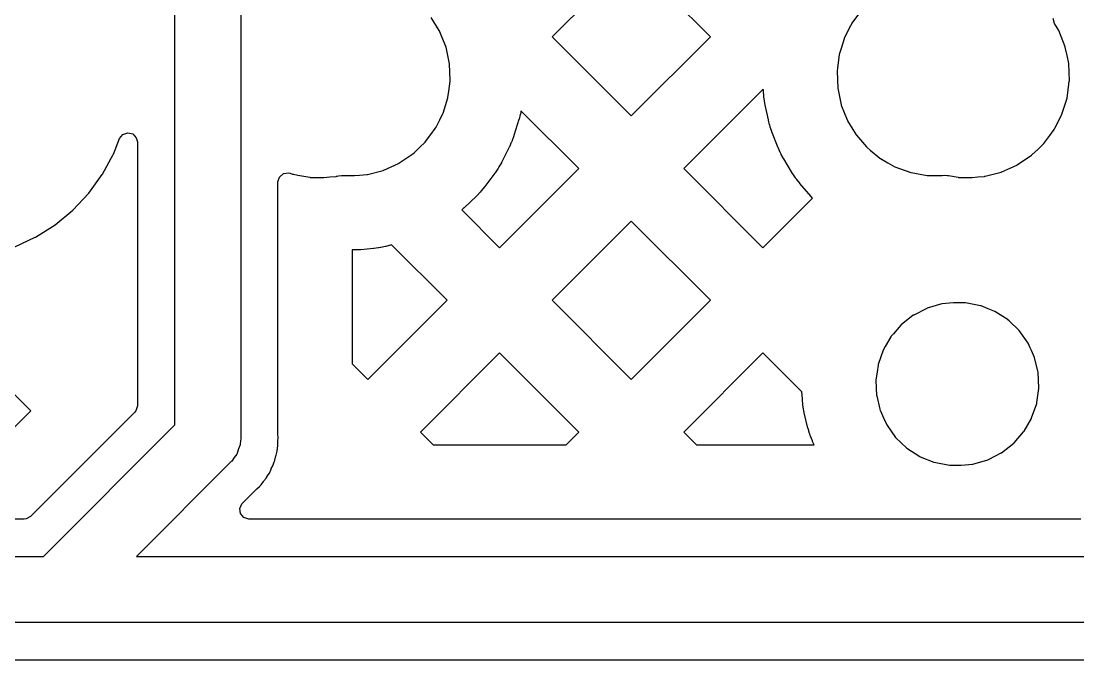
# Model space of a CAD drawing. Extents: x 124.5 to 210, y -114.5 to -26.5.
# Drawn here: x 179.51 to 193.92, y -48.46 to -39.75 of the extents above; entities that cross this region are included whole.
import ezdxf

# ---------------------------------------------------------------- set-up
doc = ezdxf.new("R2010")
doc.units = 0
doc.layers.add('BLACK', color=7, linetype='CONTINUOUS')

msp = doc.modelspace()

# ---------------------------------------------------------------- linework, layer by layer
at = {"layer": 'BLACK', "linetype": 'CONTINUOUS'}
for p, q in [((181.605, -45.2586), (181.605, -38.145)), ((182.505, -38.3314), (182.505, -45.445)), ((187.832, -38.8881), (186.753, -39.9671)), ((188.911, -39.9671), (187.832, -38.8881)), ((190.959, -39.6233), (190.841, -39.7815)), ((185.214, -39.8826), (185.104, -39.7012)), ((193.605, -39.7859), (193.587, -39.7173)), ((185.221, -39.8938), (185.214, -39.8826)), ((185.223, -39.8987), (185.221, -39.8938)), ((185.25, -39.9671), (185.223, -39.8987)), ((185.223, -39.8987), (185.223, -39.8987)), ((190.823, -39.8166), (190.737, -39.9871)), ((190.839, -39.7863), (190.823, -39.8166)), ((190.841, -39.7815), (190.839, -39.7863)), ((190.839, -39.7863), (190.839, -39.7863)), ((193.664, -39.8826), (193.605, -39.7859)), ((193.75, -40.101), (193.664, -39.8826)), ((185.25, -39.9676), (185.25, -39.9671)), ((185.306, -40.1082), (185.25, -39.9676)), ((186.753, -39.9671), (187.832, -41.0462)), ((187.832, -41.0462), (188.911, -39.9671)), ((190.735, -39.9921), (190.694, -40.1256)), ((190.737, -39.9871), (190.735, -39.9921)), ((190.735, -39.9921), (190.735, -39.9921)), ((185.353, -40.3338), (185.306, -40.1082)), ((190.694, -40.1256), (190.668, -40.2072)), ((190.668, -40.2072), (190.668, -40.2125)), ((193.751, -40.1062), (193.75, -40.101)), ((193.776, -40.2232), (193.751, -40.1062)), ((193.751, -40.1062), (193.751, -40.1062)), ((185.362, -40.5642), (185.353, -40.3338)), ((190.668, -40.2125), (190.644, -40.3897)), ((193.798, -40.3308), (193.776, -40.2232)), ((193.807, -40.5654), (193.798, -40.3308)), ((190.644, -40.3897), (190.638, -40.4358)), ((190.638, -40.4358), (190.647, -40.6662)), ((185.343, -40.7072), (185.361, -40.5695)), ((185.361, -40.5695), (185.362, -40.5642)), ((185.361, -40.5695), (185.361, -40.5695)), ((193.785, -40.7317), (193.806, -40.5707)), ((193.806, -40.5707), (193.807, -40.5654)), ((193.806, -40.5707), (193.806, -40.5707)), ((185.332, -40.7928), (185.343, -40.7072)), ((189.628, -40.6841), (188.549, -41.7632)), ((189.633, -40.6892), (189.628, -40.6841)), ((189.633, -40.7042), (189.633, -40.6892)), ((189.634, -40.7095), (189.633, -40.7042)), ((189.639, -40.7738), (189.634, -40.7095)), ((189.639, -40.7791), (189.639, -40.7738)), ((189.642, -40.8002), (189.639, -40.7791)), ((190.647, -40.6662), (190.694, -40.8918)), ((193.776, -40.7982), (193.785, -40.7317)), ((185.265, -41.0066), (185.33, -40.7979)), ((185.33, -40.7979), (185.332, -40.7928)), ((189.643, -40.8055), (189.642, -40.8002)), ((189.653, -40.8691), (189.643, -40.8055)), ((189.654, -40.8744), (189.653, -40.8691)), ((189.702, -41.1), (189.654, -40.8744)), ((190.694, -40.8918), (190.696, -40.8967)), ((190.696, -40.8967), (190.696, -40.8968)), ((190.696, -40.8968), (190.775, -41.0969)), ((193.706, -41.0224), (193.77, -40.8166)), ((193.77, -40.8166), (193.775, -40.8033)), ((193.775, -40.8033), (193.776, -40.7982)), ((185.221, -41.0965), (185.263, -41.0129)), ((185.263, -41.0129), (185.265, -41.0066)), ((186.318, -41.026), (186.301, -41.0883)), ((186.319, -41.0208), (186.318, -41.026)), ((186.324, -41), (186.319, -41.0208)), ((186.325, -40.9948), (186.324, -41)), ((186.328, -40.9765), (186.325, -40.9948)), ((187.115, -41.7632), (186.328, -40.9765)), ((193.609, -41.2137), (193.704, -41.0271)), ((193.704, -41.0271), (193.706, -41.0224)), ((193.704, -41.0271), (193.704, -41.0271)), ((185.159, -41.2185), (185.169, -41.1977)), ((185.169, -41.1977), (185.221, -41.0965)), ((186.3, -41.0935), (186.232, -41.3136)), ((186.301, -41.0883), (186.3, -41.0935)), ((189.703, -41.1052), (189.702, -41.1)), ((189.719, -41.1677), (189.703, -41.1052)), ((189.72, -41.1729), (189.719, -41.1677)), ((189.726, -41.1933), (189.72, -41.1729)), ((189.728, -41.1983), (189.726, -41.1933)), ((189.749, -41.2592), (189.728, -41.1983)), ((190.775, -41.0969), (190.779, -41.1062)), ((190.779, -41.1062), (190.782, -41.1108)), ((190.782, -41.1108), (190.782, -41.1108)), ((190.782, -41.1108), (190.855, -41.2317)), ((193.6, -41.2317), (193.609, -41.2137)), ((180.769, -41.5676), (180.853, -41.3538)), ((180.853, -41.3538), (180.897, -41.2978)), ((180.897, -41.2978), (180.964, -41.2744)), ((180.964, -41.2744), (181.033, -41.2908)), ((181.033, -41.2908), (181.082, -41.342)), ((181.082, -41.342), (181.096, -41.4002)), ((185.041, -41.3773), (185.099, -41.2988)), ((185.099, -41.2988), (185.159, -41.2185)), ((186.23, -41.3187), (186.208, -41.3794)), ((186.232, -41.3136), (186.23, -41.3187)), ((189.751, -41.2642), (189.749, -41.2592)), ((189.836, -41.4787), (189.751, -41.2642)), ((190.855, -41.2317), (190.898, -41.3033)), ((190.898, -41.3033), (190.902, -41.3073)), ((190.902, -41.3073), (191.041, -41.4677)), ((193.472, -41.4041), (193.539, -41.3136)), ((193.539, -41.3136), (193.6, -41.2317)), ((181.096, -41.4002), (181.096, -44.9958)), ((184.87, -41.5473), (184.949, -41.4725)), ((184.949, -41.4725), (185.021, -41.4034)), ((185.021, -41.4034), (185.041, -41.3773)), ((186.167, -41.4725), (186.063, -41.678)), ((186.169, -41.4677), (186.167, -41.4725)), ((186.196, -41.409), (186.169, -41.4677)), ((186.198, -41.4041), (186.196, -41.409)), ((186.206, -41.3844), (186.198, -41.4041)), ((186.208, -41.3794), (186.206, -41.3844)), ((189.838, -41.4836), (189.836, -41.4787)), ((189.864, -41.5425), (189.838, -41.4836)), ((191.041, -41.4677), (191.049, -41.4774)), ((191.049, -41.4774), (191.091, -41.5115)), ((193.295, -41.5772), (193.379, -41.4969)), ((193.379, -41.4969), (193.46, -41.42)), ((193.46, -41.42), (193.472, -41.4041)), ((180.62, -41.8385), (180.767, -41.571)), ((180.767, -41.571), (180.769, -41.5676)), ((180.767, -41.571), (180.767, -41.571)), ((184.663, -41.6913), (184.854, -41.5626)), ((184.854, -41.5626), (184.87, -41.5473)), ((189.866, -41.5473), (189.864, -41.5425)), ((189.876, -41.5664), (189.866, -41.5473)), ((189.878, -41.5711), (189.876, -41.5664)), ((189.909, -41.6276), (189.878, -41.5711)), ((189.912, -41.6323), (189.909, -41.6276)), ((190.031, -41.8294), (189.912, -41.6323)), ((191.091, -41.5115), (191.224, -41.6202)), ((191.224, -41.6202), (191.224, -41.6202)), ((191.224, -41.6202), (191.228, -41.6236)), ((191.228, -41.6236), (191.232, -41.6263)), ((191.232, -41.6263), (191.232, -41.6263)), ((191.232, -41.6263), (191.332, -41.6827)), ((193.095, -41.7132), (193.29, -41.5821)), ((193.29, -41.5821), (193.295, -41.5772)), ((184.235, -41.8426), (184.448, -41.7873)), ((184.448, -41.7873), (184.453, -41.786)), ((184.448, -41.7873), (184.448, -41.7873)), ((184.453, -41.786), (184.458, -41.7838)), ((184.458, -41.7838), (184.658, -41.6935)), ((184.458, -41.7838), (184.458, -41.7838)), ((184.658, -41.6935), (184.663, -41.6913)), ((186.012, -41.7661), (185.975, -41.8194)), ((186.015, -41.7616), (186.012, -41.7661)), ((186.026, -41.7435), (186.015, -41.7616)), ((186.028, -41.7389), (186.026, -41.7435)), ((186.06, -41.6827), (186.028, -41.7389)), ((186.036, -42.8422), (187.115, -41.7632)), ((186.063, -41.678), (186.06, -41.6827)), ((188.549, -41.7632), (189.628, -42.8422)), ((191.332, -41.6827), (191.428, -41.7377)), ((191.428, -41.7377), (191.645, -41.8163)), ((192.886, -41.8075), (193.09, -41.7154)), ((193.09, -41.7154), (193.095, -41.7132)), ((193.09, -41.7154), (193.09, -41.7154)), ((180.432, -42.0982), (180.617, -41.8435)), ((180.617, -41.8435), (180.62, -41.8385)), ((183.013, -41.946), (183.034, -41.8779)), ((183.034, -41.8779), (183.087, -41.8314)), ((183.087, -41.8314), (183.157, -41.8213)), ((183.157, -41.8213), (183.182, -41.8276)), ((183.182, -41.8276), (183.213, -41.8387)), ((183.213, -41.8387), (183.218, -41.8406)), ((183.218, -41.8406), (183.224, -41.8415)), ((183.224, -41.8415), (183.224, -41.8415)), ((183.224, -41.8415), (183.286, -41.8527)), ((183.286, -41.8527), (183.449, -41.8823)), ((183.449, -41.8823), (183.453, -41.8825)), ((183.453, -41.8825), (183.453, -41.8825)), ((183.453, -41.8825), (183.472, -41.8834)), ((183.472, -41.8834), (183.472, -41.8834)), ((183.472, -41.8834), (183.474, -41.8835)), ((183.474, -41.8835), (183.639, -41.8835)), ((183.639, -41.8835), (183.72, -41.8766)), ((183.72, -41.8766), (183.809, -41.8691)), ((183.809, -41.8691), (183.814, -41.8687)), ((183.809, -41.8691), (183.809, -41.8691)), ((183.814, -41.8687), (183.819, -41.8673)), ((183.819, -41.8673), (183.841, -41.8616)), ((183.819, -41.8673), (183.819, -41.8673)), ((183.841, -41.8616), (183.879, -41.8577)), ((183.879, -41.8577), (183.894, -41.8584)), ((183.894, -41.8584), (183.894, -41.8584)), ((183.894, -41.8584), (183.896, -41.8585)), ((183.896, -41.8585), (184.058, -41.8585)), ((184.058, -41.8585), (184.126, -41.8527)), ((184.126, -41.8527), (184.224, -41.8444)), ((184.224, -41.8444), (184.23, -41.8439)), ((184.224, -41.8444), (184.224, -41.8444)), ((184.23, -41.8439), (184.235, -41.8426)), ((184.235, -41.8426), (184.235, -41.8426)), ((185.972, -41.8237), (185.835, -42.0087)), ((185.975, -41.8194), (185.972, -41.8237)), ((190.034, -41.8339), (190.031, -41.8294)), ((190.07, -41.8875), (190.034, -41.8339)), ((190.073, -41.8919), (190.07, -41.8875)), ((190.086, -41.9091), (190.073, -41.8919)), ((190.089, -41.9134), (190.086, -41.9091)), ((190.129, -41.9638), (190.089, -41.9134)), ((191.645, -41.8163), (191.65, -41.8173)), ((191.65, -41.8173), (191.65, -41.8173)), ((191.65, -41.8173), (191.868, -41.8566)), ((191.868, -41.8566), (191.868, -41.8566)), ((191.868, -41.8566), (191.872, -41.8574)), ((191.872, -41.8574), (191.889, -41.8582)), ((191.889, -41.8582), (191.894, -41.8584)), ((191.894, -41.8584), (191.894, -41.8584)), ((191.894, -41.8584), (191.896, -41.8585)), ((191.896, -41.8585), (192.058, -41.8585)), ((192.058, -41.8585), (192.071, -41.8574)), ((192.071, -41.8574), (192.109, -41.8542)), ((192.109, -41.8542), (192.142, -41.8557)), ((192.142, -41.8557), (192.156, -41.8583)), ((192.156, -41.8583), (192.289, -41.8823)), ((192.289, -41.8823), (192.293, -41.8825)), ((192.293, -41.8825), (192.293, -41.8825)), ((192.293, -41.8825), (192.312, -41.8834)), ((192.312, -41.8834), (192.312, -41.8834)), ((192.312, -41.8834), (192.314, -41.8835)), ((192.314, -41.8835), (192.479, -41.8835)), ((192.479, -41.8835), (192.56, -41.8766)), ((192.56, -41.8766), (192.649, -41.8691)), ((192.649, -41.8691), (192.654, -41.8687)), ((192.649, -41.8691), (192.649, -41.8691)), ((192.654, -41.8687), (192.659, -41.8673)), ((192.659, -41.8673), (192.876, -41.811)), ((192.659, -41.8673), (192.659, -41.8673)), ((192.876, -41.811), (192.881, -41.8097)), ((192.876, -41.811), (192.876, -41.811)), ((192.881, -41.8097), (192.886, -41.8075)), ((192.886, -41.8075), (192.886, -41.8075)), ((183.013, -45.3767), (183.013, -41.946)), ((185.787, -42.067), (185.773, -42.083)), ((185.791, -42.063), (185.787, -42.067)), ((185.831, -42.0129), (185.791, -42.063)), ((185.835, -42.0087), (185.831, -42.0129)), ((190.133, -41.9679), (190.129, -41.9638)), ((190.284, -42.142), (190.133, -41.9679)), ((180.216, -42.3278), (180.432, -42.0982)), ((185.721, -42.1371), (185.554, -42.2963)), ((185.725, -42.1334), (185.721, -42.1371)), ((185.77, -42.0869), (185.725, -42.1334)), ((185.773, -42.083), (185.77, -42.0869)), ((189.628, -42.8422), (190.305, -42.1649)), ((190.287, -42.146), (190.284, -42.142)), ((190.305, -42.1649), (190.287, -42.146)), ((179.974, -42.5285), (180.216, -42.3278)), ((185.55, -42.2999), (185.52, -42.3265)), ((185.52, -42.3265), (186.036, -42.8422)), ((185.554, -42.2963), (185.55, -42.2999)), ((187.832, -42.4802), (186.753, -43.5592)), ((188.911, -43.5592), (187.832, -42.4802)), ((179.708, -42.6972), (179.974, -42.5285)), ((179.427, -42.8296), (179.704, -42.6989)), ((179.704, -42.6989), (179.708, -42.6972)), ((179.704, -42.6989), (179.704, -42.6989)), ((184.058, -42.8725), (184.027, -42.8725)), ((184.027, -42.8725), (184.027, -44.4261)), ((184.061, -42.8725), (184.058, -42.8725)), ((184.093, -42.8718), (184.061, -42.8725)), ((184.095, -42.8717), (184.093, -42.8718)), ((184.106, -42.8713), (184.095, -42.8717)), ((184.109, -42.8711), (184.106, -42.8713)), ((184.141, -42.8691), (184.109, -42.8711)), ((184.144, -42.8689), (184.141, -42.8691)), ((184.315, -42.8543), (184.144, -42.8689)), ((184.321, -42.8537), (184.315, -42.8543)), ((184.385, -42.8456), (184.321, -42.8537)), ((184.39, -42.8448), (184.385, -42.8456)), ((184.411, -42.8412), (184.39, -42.8448)), ((184.416, -42.8402), (184.411, -42.8412)), ((184.479, -42.8266), (184.416, -42.8402)), ((184.484, -42.8254), (184.479, -42.8266)), ((184.564, -42.8047), (184.484, -42.8254)), ((185.319, -43.5592), (184.564, -42.8047)), ((184.24, -44.6383), (185.319, -43.5592)), ((186.753, -43.5592), (187.832, -44.6383)), ((187.832, -44.6383), (188.911, -43.5592)), ((191.866, -43.6661), (191.861, -43.6688)), ((192.069, -43.6065), (191.866, -43.6661)), ((192.227, -43.5915), (192.069, -43.6065)), ((192.383, -43.5915), (192.227, -43.5915)), ((192.389, -43.5918), (192.383, -43.5915)), ((192.596, -43.6323), (192.389, -43.5918)), ((192.602, -43.6346), (192.596, -43.6323)), ((192.701, -43.6746), (192.602, -43.6346)), ((192.602, -43.6346), (192.602, -43.6346)), ((191.678, -43.7629), (191.512, -43.8936)), ((191.684, -43.7602), (191.678, -43.7629)), ((191.861, -43.6688), (191.684, -43.7602)), ((191.684, -43.7602), (191.684, -43.7602)), ((191.861, -43.6688), (191.861, -43.6688)), ((192.792, -43.7114), (192.701, -43.6746)), ((192.97, -43.8261), (192.792, -43.7114)), ((191.508, -43.8981), (191.406, -44.0156)), ((191.512, -43.8936), (191.508, -43.8981)), ((191.508, -43.8981), (191.508, -43.8981)), ((192.974, -43.8303), (192.97, -43.8261)), ((192.985, -43.8404), (192.974, -43.8303)), ((193.123, -43.9724), (192.985, -43.8404)), ((191.37, -44.0586), (191.294, -44.1902)), ((191.373, -44.0534), (191.37, -44.0585)), ((191.37, -44.0585), (191.37, -44.0586)), ((191.406, -44.0156), (191.373, -44.0534)), ((193.245, -44.1449), (193.123, -43.9724)), ((191.268, -44.2365), (191.198, -44.4363)), ((191.294, -44.1902), (191.268, -44.2365)), ((193.273, -44.2062), (193.245, -44.1449)), ((193.29, -44.2421), (193.273, -44.2062)), ((193.333, -44.3375), (193.29, -44.2421)), ((179.643, -45.0676), (178.852, -44.2762)), ((186.036, -44.2762), (184.957, -45.3553)), ((187.115, -45.3553), (186.036, -44.2762)), ((189.628, -44.2762), (188.549, -45.3553)), ((190.16, -44.8087), (189.628, -44.2762)), ((193.382, -44.5431), (193.333, -44.3375)), ((184.027, -44.4261), (184.24, -44.6383)), ((191.197, -44.4422), (191.184, -44.5322)), ((191.198, -44.4363), (191.197, -44.4422)), ((191.197, -44.4422), (191.197, -44.4422)), ((191.184, -44.5322), (191.168, -44.6456)), ((191.168, -44.6456), (191.178, -44.8569)), ((193.392, -44.7544), (193.382, -44.5431)), ((190.165, -44.9038), (190.16, -44.8087)), ((193.363, -44.9524), (193.391, -44.7603)), ((193.391, -44.7603), (193.392, -44.7544)), ((193.391, -44.7603), (193.391, -44.7603)), ((190.165, -44.9098), (190.165, -44.9038)), ((190.172, -44.9819), (190.165, -44.9098)), ((191.178, -44.8569), (191.179, -44.8627)), ((191.179, -44.8627), (191.179, -44.8627)), ((191.179, -44.8627), (191.222, -45.0425)), ((193.292, -45.1635), (193.362, -44.9637)), ((193.362, -44.9637), (193.363, -44.9524)), ((179.183, -45.5275), (179.643, -45.0676)), ((181.06, -45.0849), (179.64, -46.5046)), ((181.076, -45.0639), (181.06, -45.0849)), ((181.096, -44.9958), (181.076, -45.0639)), ((190.173, -44.9878), (190.172, -44.9819)), ((190.176, -45.0115), (190.173, -44.9878)), ((190.177, -45.0174), (190.176, -45.0115)), ((190.191, -45.0886), (190.177, -45.0174)), ((190.192, -45.0945), (190.191, -45.0886)), ((190.241, -45.3001), (190.192, -45.0945)), ((191.222, -45.0425), (191.227, -45.0625)), ((191.227, -45.0625), (191.23, -45.068)), ((191.23, -45.068), (191.23, -45.068)), ((191.23, -45.068), (191.273, -45.1635)), ((191.273, -45.1635), (191.315, -45.2551)), ((193.19, -45.3414), (193.289, -45.1687)), ((193.289, -45.1687), (193.292, -45.1635)), ((179.814, -47.05), (181.605, -45.2586)), ((183.014, -45.3925), (183.013, -45.3767)), ((183.018, -45.4215), (183.014, -45.3925)), ((184.957, -45.3553), (185.129, -45.5275)), ((186.943, -45.5275), (187.115, -45.3553)), ((188.549, -45.3553), (188.721, -45.5275)), ((190.243, -45.3059), (190.241, -45.3001)), ((190.263, -45.3754), (190.243, -45.3059)), ((190.265, -45.3812), (190.263, -45.3754)), ((190.273, -45.4038), (190.265, -45.3812)), ((191.315, -45.2551), (191.437, -45.4276)), ((193.052, -45.5019), (193.183, -45.3512)), ((193.183, -45.3512), (193.187, -45.3466)), ((193.187, -45.3466), (193.19, -45.3415)), ((193.19, -45.3415), (193.19, -45.3414)), ((182.497, -45.5293), (182.477, -45.5858)), ((182.499, -45.5154), (182.497, -45.5222)), ((182.497, -45.5222), (182.497, -45.5293)), ((182.505, -45.445), (182.499, -45.5154)), ((183.013, -45.4868), (183.014, -45.4771)), ((183.013, -45.5393), (183.013, -45.4868)), ((183.013, -45.5457), (183.013, -45.5393)), ((183.014, -45.4771), (183.018, -45.4278)), ((183.018, -45.4278), (183.018, -45.4215)), ((183.018, -45.4278), (183.018, -45.4278)), ((185.129, -45.5275), (186.943, -45.5275)), ((188.721, -45.5275), (190.325, -45.5275)), ((190.275, -45.4094), (190.273, -45.4038)), ((190.302, -45.4767), (190.275, -45.4094)), ((190.304, -45.4822), (190.302, -45.4767)), ((190.325, -45.5275), (190.304, -45.4822)), ((191.437, -45.4276), (191.59, -45.5739)), ((192.882, -45.6371), (193.048, -45.5064)), ((193.048, -45.5064), (193.052, -45.5019)), ((193.052, -45.5019), (193.052, -45.5019)), ((182.453, -45.6556), (182.417, -45.7038)), ((182.455, -45.6488), (182.453, -45.6556)), ((182.459, -45.643), (182.455, -45.6488)), ((182.477, -45.5858), (182.459, -45.643)), ((182.973, -45.7363), (182.985, -45.6799)), ((182.985, -45.6799), (182.987, -45.671)), ((182.987, -45.671), (183.003, -45.6156)), ((183.003, -45.6156), (183.004, -45.6054)), ((183.004, -45.5999), (183.005, -45.5885)), ((183.004, -45.6054), (183.004, -45.5999)), ((183.005, -45.5885), (183.008, -45.5724)), ((183.008, -45.5724), (183.013, -45.5457)), ((191.59, -45.5739), (191.768, -45.6886)), ((192.713, -45.7241), (192.876, -45.6398)), ((192.876, -45.6398), (192.882, -45.6371)), ((192.876, -45.6398), (192.876, -45.6398)), ((182.373, -45.7632), (181.086, -47.05)), ((182.377, -45.7575), (182.373, -45.7632)), ((182.383, -45.753), (182.377, -45.7575)), ((182.417, -45.7038), (182.383, -45.753)), ((182.923, -45.8538), (182.944, -45.8139)), ((182.944, -45.8139), (182.95, -45.8028)), ((182.95, -45.8028), (182.957, -45.7766)), ((182.957, -45.7766), (182.963, -45.7613)), ((182.963, -45.7613), (182.971, -45.7422)), ((182.971, -45.7422), (182.973, -45.7363)), ((191.768, -45.6886), (191.773, -45.6909)), ((191.773, -45.6909), (191.958, -45.7654)), ((191.958, -45.7654), (191.958, -45.7654)), ((191.958, -45.7654), (191.964, -45.7677)), ((191.964, -45.7677), (192.171, -45.8082)), ((192.171, -45.8082), (192.177, -45.8085)), ((192.177, -45.8085), (192.333, -45.8085)), ((192.333, -45.8085), (192.491, -45.7935)), ((192.491, -45.7935), (192.694, -45.7339)), ((192.694, -45.7339), (192.713, -45.7241)), ((182.859, -45.9754), (182.872, -45.9512)), ((182.872, -45.9512), (182.88, -45.9373)), ((182.88, -45.9373), (182.896, -45.915)), ((182.896, -45.915), (182.919, -45.8622)), ((182.919, -45.8622), (182.923, -45.8538)), ((182.724, -46.1313), (182.76, -46.098)), ((182.76, -46.098), (182.784, -46.0745)), ((182.784, -46.0745), (182.817, -46.0273)), ((182.817, -46.0273), (182.823, -46.02)), ((182.823, -46.02), (182.855, -45.9803)), ((182.855, -45.9803), (182.859, -45.9754)), ((182.855, -45.9803), (182.855, -45.9803)), ((182.529, -46.3264), (182.722, -46.1338)), ((182.722, -46.1338), (182.724, -46.1313)), ((182.493, -46.3976), (182.523, -46.333)), ((182.504, -46.4678), (182.493, -46.3976)), ((182.523, -46.333), (182.529, -46.3264)), ((179.551, -46.5415), (168.082, -46.5415)), ((179.578, -46.5386), (179.551, -46.5415)), ((179.64, -46.5046), (179.578, -46.5386)), ((182.55, -46.5215), (182.504, -46.4678)), ((182.618, -46.5415), (182.55, -46.5215)), ((193.964, -46.5415), (182.618, -46.5415)), ((162.586, -47.05), (179.814, -47.05)), ((181.086, -47.05), (194.227, -47.05)), ((194.413, -47.95), (150.5, -47.95)), ((161.595, -48.4585), (179.984, -48.4585)), ((179.984, -48.4585), (179.988, -48.4585)), ((179.988, -48.4585), (180.064, -48.4607)), ((180.064, -48.4607), (180.064, -48.4607)), ((180.064, -48.4607), (180.071, -48.4609)), ((180.071, -48.4609), (180.077, -48.4597)), ((180.077, -48.4597), (180.083, -48.4593)), ((180.083, -48.4595), (180.095, -48.4585)), ((180.083, -48.4593), (180.083, -48.4595)), ((180.095, -48.4585), (194.397, -48.4585))]:
    msp.add_line(p, q, dxfattribs=at)

doc.saveas('drawing.dxf')
